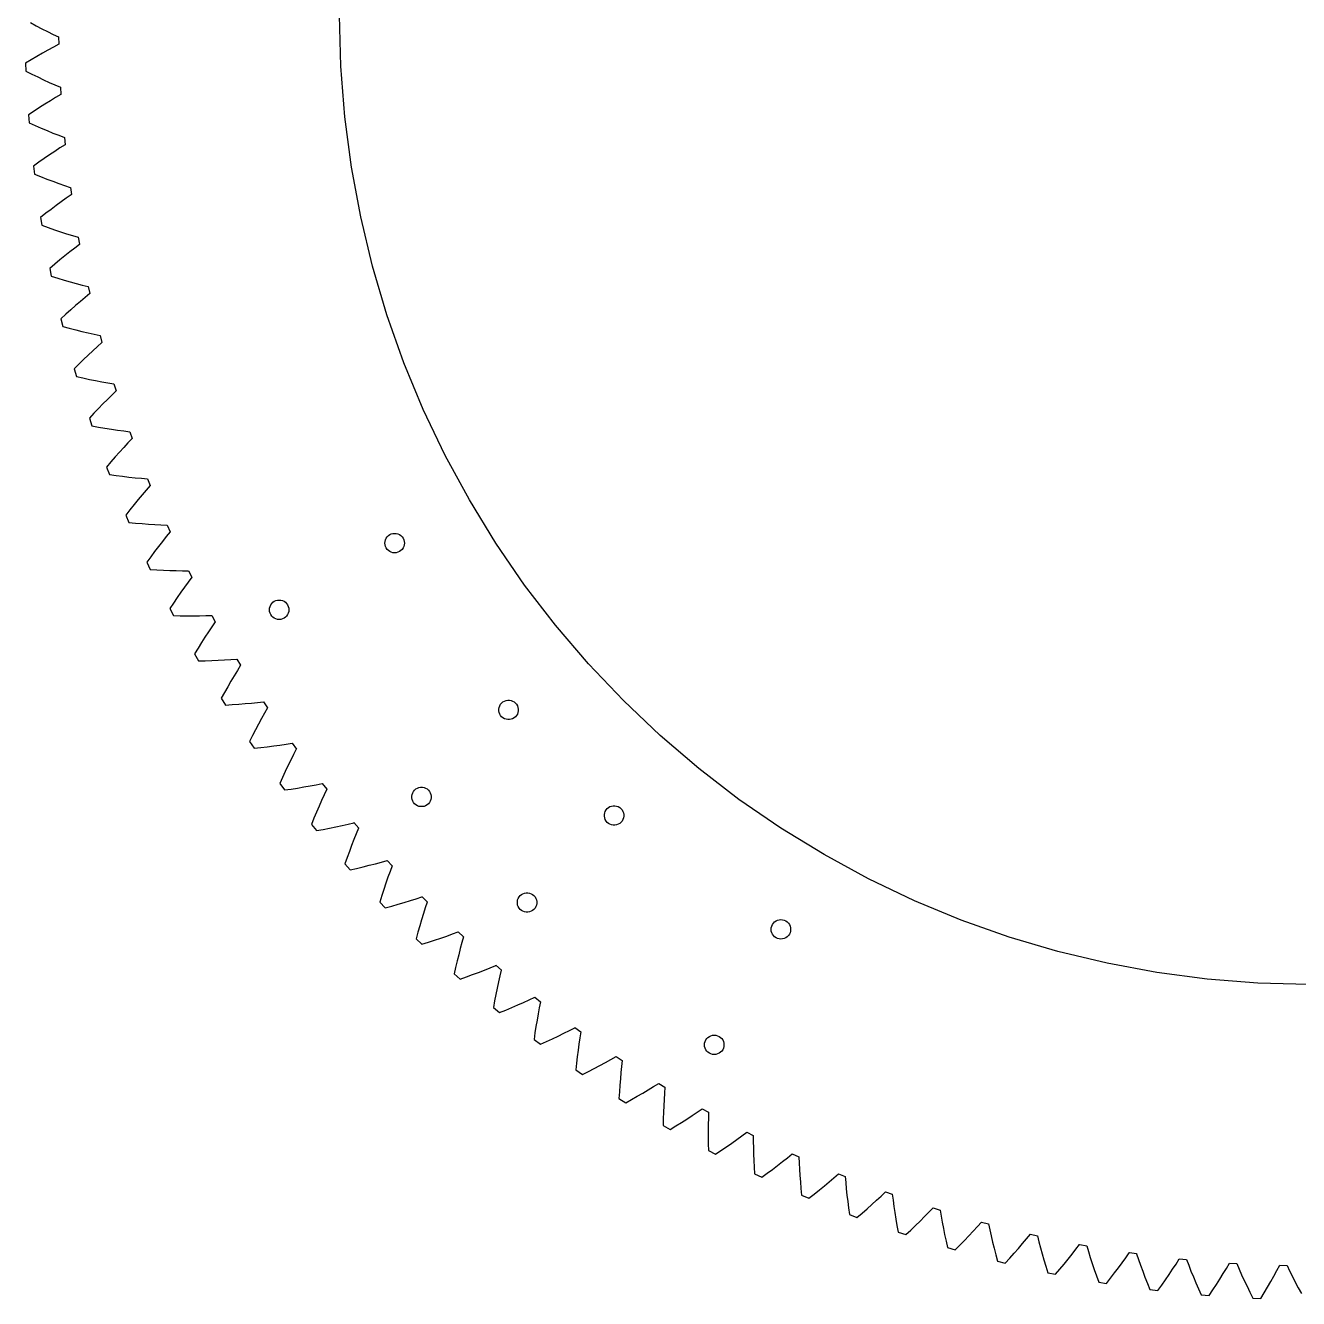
# Model space of a CAD drawing. Header units: metres. Extents: x -198 to 198, y -396 to 0.
# Drawn here: x -197.7 to -1.5, y -395.6 to -199.4 of the extents above; entities that cross this region are included whole.
import ezdxf

# ---------------------------------------------------------------- set-up
doc = ezdxf.new("R2010")
doc.units = ezdxf.units.M

msp = doc.modelspace()

# ---------------------------------------------------------------- linework, layer by layer
for p, q in [((-149.121, -205.671), (-149.326, -197.856)), ((-196.955, -198.968), (-196.063, -199.447)), ((-196.063, -199.447), (-195.183, -199.907)), ((-195.183, -199.907), (-194.317, -200.349)), ((-194.317, -200.349), (-193.463, -200.773)), ((-193.463, -200.773), (-192.623, -201.178)), ((-192.623, -201.178), (-192.614, -201.178)), ((-192.614, -201.178), (-192.592, -202.293)), ((-195.108, -203.666), (-195.968, -204.161)), ((-194.259, -203.19), (-195.108, -203.666)), ((-193.424, -202.732), (-194.259, -203.19)), ((-192.6, -202.293), (-193.424, -202.732)), ((-192.592, -202.293), (-192.6, -202.293)), ((-196.84, -204.676), (-197.724, -205.21)), ((-197.724, -205.21), (-197.675, -206.436)), ((-195.968, -204.161), (-196.84, -204.676)), ((-148.508, -213.465), (-149.121, -205.671)), ((-197.675, -206.436), (-196.751, -206.898)), ((-196.751, -206.898), (-195.84, -207.341)), ((-195.84, -207.341), (-194.942, -207.765)), ((-194.942, -207.765), (-194.059, -208.171)), ((-194.059, -208.171), (-193.189, -208.56)), ((-193.189, -208.56), (-192.333, -208.932)), ((-192.333, -208.932), (-192.324, -208.931)), ((-192.324, -208.931), (-192.257, -210.044)), ((-194.716, -211.517), (-195.555, -212.047)), ((-193.887, -211.007), (-194.716, -211.517)), ((-193.07, -210.516), (-193.887, -211.007)), ((-192.266, -210.045), (-193.07, -210.516)), ((-192.257, -210.044), (-192.266, -210.045)), ((-196.406, -212.596), (-197.268, -213.165)), ((-197.268, -213.165), (-197.169, -214.389)), ((-195.555, -212.047), (-196.406, -212.596)), ((-147.488, -221.216), (-148.508, -213.465)), ((-197.169, -214.389), (-196.227, -214.813)), ((-196.227, -214.813), (-195.299, -215.219)), ((-195.299, -215.219), (-194.385, -215.607)), ((-194.385, -215.607), (-193.486, -215.977)), ((-193.486, -215.977), (-192.601, -216.33)), ((-192.601, -216.33), (-191.731, -216.667)), ((-191.731, -216.667), (-191.722, -216.666)), ((-191.722, -216.666), (-191.61, -217.776)), ((-194.008, -219.347), (-194.825, -219.909)), ((-193.2, -218.804), (-194.008, -219.347)), ((-192.404, -218.28), (-193.2, -218.804)), ((-191.619, -217.776), (-192.404, -218.28)), ((-191.61, -217.776), (-191.619, -217.776)), ((-195.653, -220.493), (-196.491, -221.096)), ((-196.491, -221.096), (-196.343, -222.315)), ((-194.825, -219.909), (-195.653, -220.493)), ((-146.063, -228.903), (-147.488, -221.216)), ((-196.343, -222.315), (-195.385, -222.7)), ((-195.385, -222.7), (-194.442, -223.068)), ((-194.442, -223.068), (-193.513, -223.419)), ((-193.513, -223.419), (-192.599, -223.753)), ((-192.599, -223.753), (-191.701, -224.071)), ((-191.701, -224.071), (-190.818, -224.372)), ((-190.661, -225.476), (-191.426, -226.011)), ((-190.818, -224.372), (-190.809, -224.371)), ((-190.809, -224.371), (-190.653, -225.475)), ((-190.653, -225.475), (-190.661, -225.476)), ((-192.985, -227.141), (-193.779, -227.736)), ((-192.2, -226.566), (-192.985, -227.141)), ((-191.426, -226.011), (-192.2, -226.566)), ((-194.583, -228.352), (-195.396, -228.989)), ((-195.396, -228.989), (-195.199, -230.201)), ((-193.779, -227.736), (-194.583, -228.352)), ((-144.238, -236.505), (-146.063, -228.903)), ((-195.199, -230.201), (-194.226, -230.548)), ((-194.226, -230.548), (-193.269, -230.877)), ((-193.269, -230.877), (-192.327, -231.191)), ((-192.327, -231.191), (-191.4, -231.487)), ((-191.4, -231.487), (-190.49, -231.768)), ((-190.49, -231.768), (-189.596, -232.034)), ((-189.395, -233.131), (-190.137, -233.696)), ((-189.596, -232.034), (-189.587, -232.032)), ((-189.587, -232.032), (-189.386, -233.129)), ((-189.386, -233.129), (-189.395, -233.131)), ((-191.649, -234.888), (-192.419, -235.515)), ((-190.888, -234.282), (-191.649, -234.888)), ((-190.137, -233.696), (-190.888, -234.282)), ((-193.197, -236.163), (-193.984, -236.832)), ((-193.984, -236.832), (-193.738, -238.035)), ((-192.419, -235.515), (-193.197, -236.163)), ((-142.018, -244), (-144.238, -236.505)), ((-193.738, -238.035), (-192.752, -238.342)), ((-192.752, -238.342), (-191.782, -238.633)), ((-191.782, -238.633), (-190.829, -238.908)), ((-190.829, -238.908), (-189.891, -239.167)), ((-189.891, -239.167), (-188.97, -239.411)), ((-188.97, -239.411), (-188.066, -239.641)), ((-187.821, -240.728), (-188.539, -241.323)), ((-188.066, -239.641), (-188.057, -239.639)), ((-188.057, -239.639), (-187.812, -240.726)), ((-187.812, -240.726), (-187.821, -240.728)), ((-190.747, -243.232), (-191.498, -243.911)), ((-190.003, -242.575), (-190.747, -243.232)), ((-189.267, -241.939), (-190.003, -242.575)), ((-188.539, -241.323), (-189.267, -241.939)), ((-191.498, -243.911), (-192.257, -244.611)), ((-192.257, -244.611), (-191.963, -245.803)), ((-139.408, -251.37), (-142.018, -244)), ((-191.963, -245.803), (-190.966, -246.07)), ((-190.966, -246.07), (-189.985, -246.322)), ((-189.985, -246.322), (-189.021, -246.558)), ((-189.021, -246.558), (-188.074, -246.78)), ((-188.074, -246.78), (-187.143, -246.987)), ((-187.143, -246.987), (-186.231, -247.179)), ((-186.231, -247.179), (-186.222, -247.177)), ((-186.222, -247.177), (-185.933, -248.254)), ((-186.636, -248.88), (-187.338, -249.524)), ((-185.942, -248.256), (-186.636, -248.88)), ((-185.933, -248.254), (-185.942, -248.256)), ((-188.765, -250.876), (-189.488, -251.584)), ((-188.048, -250.189), (-188.765, -250.876)), ((-187.338, -249.524), (-188.048, -250.189)), ((-189.488, -251.584), (-190.219, -252.315)), ((-190.219, -252.315), (-189.877, -253.494)), ((-136.416, -258.593), (-139.408, -251.37)), ((-189.877, -253.494), (-188.87, -253.721)), ((-188.87, -253.721), (-187.879, -253.933)), ((-187.879, -253.933), (-186.906, -254.13)), ((-186.906, -254.13), (-185.951, -254.313)), ((-185.951, -254.313), (-185.013, -254.482)), ((-185.013, -254.482), (-184.094, -254.638)), ((-184.094, -254.638), (-184.085, -254.635)), ((-184.085, -254.635), (-183.753, -255.7)), ((-184.43, -256.353), (-185.106, -257.025)), ((-183.762, -255.703), (-184.43, -256.353)), ((-183.753, -255.7), (-183.762, -255.703)), ((-186.477, -258.434), (-187.171, -259.171)), ((-185.788, -257.719), (-186.477, -258.434)), ((-185.106, -257.025), (-185.788, -257.719)), ((-133.051, -265.649), (-136.416, -258.593)), ((-187.171, -259.171), (-187.872, -259.93)), ((-187.872, -259.93), (-187.483, -261.094)), ((-187.483, -261.094), (-186.467, -261.28)), ((-186.467, -261.28), (-185.469, -261.452)), ((-185.469, -261.452), (-184.489, -261.61)), ((-184.489, -261.61), (-183.527, -261.755)), ((-183.527, -261.755), (-182.583, -261.886)), ((-182.583, -261.886), (-181.658, -262.005)), ((-181.658, -262.005), (-181.649, -262.002)), ((-181.649, -262.002), (-181.275, -263.052)), ((-182.573, -264.431), (-183.227, -265.151)), ((-181.925, -263.732), (-182.573, -264.431)), ((-181.284, -263.055), (-181.925, -263.732)), ((-181.275, -263.052), (-181.284, -263.055)), ((-184.551, -266.658), (-185.22, -267.444)), ((-183.886, -265.893), (-184.551, -266.658)), ((-183.227, -265.151), (-183.886, -265.893)), ((-129.32, -272.519), (-133.051, -265.649)), ((-185.22, -267.444), (-184.784, -268.592)), ((-184.784, -268.592), (-183.762, -268.737)), ((-183.762, -268.737), (-182.758, -268.869)), ((-182.758, -268.869), (-181.772, -268.987)), ((-181.772, -268.987), (-180.805, -269.093)), ((-180.805, -269.093), (-179.857, -269.186)), ((-179.857, -269.186), (-178.928, -269.267)), ((-178.511, -270.302), (-179.125, -271.004)), ((-178.928, -269.267), (-178.919, -269.264)), ((-178.919, -269.264), (-178.503, -270.298)), ((-178.503, -270.298), (-178.511, -270.302)), ((-180.369, -272.474), (-180.998, -273.242)), ((-179.744, -271.728), (-180.369, -272.474)), ((-179.125, -271.004), (-179.744, -271.728)), ((-125.235, -279.185), (-129.32, -272.519)), ((-181.631, -274.033), (-182.267, -274.846)), ((-180.998, -273.242), (-181.631, -274.033)), ((-182.267, -274.846), (-181.786, -275.975)), ((-181.786, -275.975), (-180.759, -276.079)), ((-180.759, -276.079), (-179.75, -276.17)), ((-179.75, -276.17), (-178.761, -276.249)), ((-178.761, -276.249), (-177.79, -276.315)), ((-177.79, -276.315), (-176.839, -276.37)), ((-176.839, -276.37), (-175.907, -276.414)), ((-175.907, -276.414), (-175.899, -276.41)), ((-175.899, -276.41), (-175.441, -277.427)), ((-176.035, -278.157), (-176.624, -278.906)), ((-175.449, -277.431), (-176.035, -278.157)), ((-175.441, -277.427), (-175.449, -277.431)), ((-142.244, -278.654), (-142.133, -278.417)), ((-142.133, -278.417), (-141.983, -278.203)), ((-141.983, -278.203), (-141.798, -278.018)), ((-141.798, -278.018), (-141.584, -277.868)), ((-141.584, -277.868), (-141.347, -277.757)), ((-141.347, -277.757), (-141.094, -277.689)), ((-141.094, -277.689), (-140.834, -277.667)), ((-140.834, -277.667), (-140.574, -277.689)), ((-140.574, -277.689), (-140.321, -277.757)), ((-140.321, -277.757), (-140.084, -277.868)), ((-140.084, -277.868), (-139.87, -278.018)), ((-139.87, -278.018), (-139.685, -278.203)), ((-139.685, -278.203), (-139.535, -278.417)), ((-139.535, -278.417), (-139.424, -278.654)), ((-177.815, -280.469), (-178.416, -281.285)), ((-177.218, -279.677), (-177.815, -280.469)), ((-176.624, -278.906), (-177.218, -279.677)), ((-142.334, -279.167), (-142.311, -278.906)), ((-142.311, -279.427), (-142.334, -279.167)), ((-142.311, -278.906), (-142.244, -278.654)), ((-142.244, -279.68), (-142.311, -279.427)), ((-142.133, -279.917), (-142.244, -279.68)), ((-141.983, -280.131), (-142.133, -279.917)), ((-141.798, -280.316), (-141.983, -280.131)), ((-141.584, -280.466), (-141.798, -280.316)), ((-141.347, -280.576), (-141.584, -280.466)), ((-140.084, -280.466), (-140.321, -280.576)), ((-139.87, -280.316), (-140.084, -280.466)), ((-139.685, -280.131), (-139.87, -280.316)), ((-139.535, -279.917), (-139.685, -280.131)), ((-139.424, -279.68), (-139.535, -279.917)), ((-139.424, -278.654), (-139.357, -278.906)), ((-139.357, -279.427), (-139.424, -279.68)), ((-139.357, -278.906), (-139.334, -279.167)), ((-139.334, -279.167), (-139.357, -279.427)), ((-120.807, -285.628), (-125.235, -279.185)), ((-178.416, -281.285), (-179.02, -282.123)), ((-179.02, -282.123), (-178.493, -283.232)), ((-141.094, -280.644), (-141.347, -280.576)), ((-140.834, -280.667), (-141.094, -280.644)), ((-140.574, -280.644), (-140.834, -280.667)), ((-140.321, -280.576), (-140.574, -280.644)), ((-178.493, -283.232), (-177.463, -283.294)), ((-177.463, -283.294), (-176.451, -283.344)), ((-176.451, -283.344), (-175.459, -283.383)), ((-175.459, -283.383), (-174.487, -283.411)), ((-174.487, -283.411), (-173.534, -283.427)), ((-173.534, -283.427), (-172.601, -283.433)), ((-172.103, -284.431), (-172.658, -285.181)), ((-172.601, -283.433), (-172.593, -283.429)), ((-172.593, -283.429), (-172.095, -284.427)), ((-172.095, -284.427), (-172.103, -284.431)), ((-173.217, -285.952), (-173.78, -286.746)), ((-172.658, -285.181), (-173.217, -285.952)), ((-116.048, -291.83), (-120.807, -285.628)), ((-174.345, -287.562), (-174.912, -288.401)), ((-173.78, -286.746), (-174.345, -287.562)), ((-159.776, -288.475), (-159.591, -288.29)), ((-159.591, -288.29), (-159.377, -288.14)), ((-159.377, -288.14), (-159.14, -288.03)), ((-159.14, -288.03), (-158.887, -287.962)), ((-158.887, -287.962), (-158.627, -287.939)), ((-158.627, -287.939), (-158.366, -287.962)), ((-158.366, -287.962), (-158.113, -288.03)), ((-158.113, -288.03), (-157.877, -288.14)), ((-157.877, -288.14), (-157.662, -288.29)), ((-157.662, -288.29), (-157.477, -288.475)), ((-174.912, -288.401), (-175.481, -289.263)), ((-175.481, -289.263), (-174.911, -290.35)), ((-169.948, -290.345), (-169.015, -290.314)), ((-169.015, -290.314), (-169.007, -290.31)), ((-169.007, -290.31), (-168.469, -291.286)), ((-160.127, -289.439), (-160.104, -289.179)), ((-160.104, -289.7), (-160.127, -289.439)), ((-160.104, -289.179), (-160.036, -288.926)), ((-160.036, -289.952), (-160.104, -289.7)), ((-160.036, -288.926), (-159.926, -288.689)), ((-159.926, -290.189), (-160.036, -289.952)), ((-159.926, -288.689), (-159.776, -288.475)), ((-159.776, -290.403), (-159.926, -290.189)), ((-157.477, -288.475), (-157.327, -288.689)), ((-157.327, -290.189), (-157.477, -290.403)), ((-157.327, -288.689), (-157.217, -288.926)), ((-157.217, -289.952), (-157.327, -290.189)), ((-157.217, -288.926), (-157.149, -289.179)), ((-157.149, -289.7), (-157.217, -289.952)), ((-157.149, -289.179), (-157.127, -289.439)), ((-157.127, -289.439), (-157.149, -289.7)), ((-174.911, -290.35), (-173.878, -290.37)), ((-173.878, -290.37), (-172.866, -290.38)), ((-172.866, -290.38), (-171.873, -290.379)), ((-171.873, -290.379), (-170.9, -290.367)), ((-170.9, -290.367), (-169.948, -290.345)), ((-169.002, -292.062), (-169.53, -292.855)), ((-168.477, -291.291), (-169.002, -292.062)), ((-168.469, -291.286), (-168.477, -291.291)), ((-159.591, -290.588), (-159.776, -290.403)), ((-159.377, -290.738), (-159.591, -290.588)), ((-159.14, -290.849), (-159.377, -290.738)), ((-158.887, -290.916), (-159.14, -290.849)), ((-158.627, -290.939), (-158.887, -290.916)), ((-158.366, -290.916), (-158.627, -290.939)), ((-158.113, -290.849), (-158.366, -290.916)), ((-157.877, -290.738), (-158.113, -290.849)), ((-157.662, -290.588), (-157.877, -290.738)), ((-157.477, -290.403), (-157.662, -290.588)), ((-110.971, -297.775), (-116.048, -291.83)), ((-170.059, -293.671), (-170.591, -294.51)), ((-169.53, -292.855), (-170.059, -293.671)), ((-171.124, -295.371), (-171.658, -296.254)), ((-170.591, -294.51), (-171.124, -295.371)), ((-171.658, -296.254), (-171.045, -297.318)), ((-171.045, -297.318), (-170.012, -297.297)), ((-170.012, -297.297), (-169, -297.266)), ((-169, -297.266), (-168.008, -297.224)), ((-168.008, -297.224), (-167.037, -297.173)), ((-167.037, -297.173), (-166.086, -297.113)), ((-166.086, -297.113), (-165.155, -297.045)), ((-165.155, -297.045), (-165.148, -297.04)), ((-165.148, -297.04), (-164.571, -297.994)), ((-164.578, -297.999), (-165.072, -298.791)), ((-164.571, -297.994), (-164.578, -297.999)), ((-105.59, -303.446), (-110.971, -297.775)), ((-165.567, -299.605), (-166.063, -300.441)), ((-165.072, -298.791), (-165.567, -299.605)), ((-166.561, -301.3), (-167.059, -302.182)), ((-166.063, -300.441), (-166.561, -301.3)), ((-167.059, -302.182), (-167.557, -303.087)), ((-167.557, -303.087), (-166.901, -304.124)), ((-166.901, -304.124), (-165.87, -304.062)), ((-165.87, -304.062), (-164.86, -303.99)), ((-164.86, -303.99), (-163.871, -303.909)), ((-163.871, -303.909), (-162.902, -303.819)), ((-162.902, -303.819), (-161.954, -303.72)), ((-161.954, -303.72), (-161.027, -303.614)), ((-161.027, -303.614), (-161.02, -303.609)), ((-161.02, -303.609), (-160.405, -304.54)), ((-124.641, -304.24), (-124.51, -304.014)), ((-124.51, -304.014), (-124.342, -303.813)), ((-124.342, -303.813), (-124.142, -303.645)), ((-124.142, -303.645), (-123.915, -303.515)), ((-123.915, -303.515), (-123.67, -303.425)), ((-123.67, -303.425), (-123.412, -303.38)), ((-123.412, -303.38), (-123.151, -303.38)), ((-123.151, -303.38), (-122.893, -303.425)), ((-122.893, -303.425), (-122.647, -303.515)), ((-122.647, -303.515), (-122.421, -303.645)), ((-122.421, -303.645), (-122.221, -303.813)), ((-122.221, -303.813), (-122.053, -304.014)), ((-122.053, -304.014), (-121.922, -304.24)), ((-99.9187, -308.827), (-105.59, -303.446)), ((-160.874, -305.355), (-161.336, -306.189)), ((-160.413, -304.544), (-160.874, -305.355)), ((-160.405, -304.54), (-160.413, -304.544)), ((-124.776, -304.743), (-124.73, -304.486)), ((-124.776, -305.005), (-124.776, -304.743)), ((-124.73, -305.262), (-124.776, -305.005)), ((-124.73, -304.486), (-124.641, -304.24)), ((-124.641, -305.508), (-124.73, -305.262)), ((-124.51, -305.734), (-124.641, -305.508)), ((-124.342, -305.935), (-124.51, -305.734)), ((-124.142, -306.103), (-124.342, -305.935)), ((-122.221, -305.935), (-122.421, -306.103)), ((-122.053, -305.734), (-122.221, -305.935)), ((-121.922, -305.508), (-122.053, -305.734)), ((-121.922, -304.24), (-121.832, -304.486)), ((-121.832, -305.262), (-121.922, -305.508)), ((-121.832, -304.486), (-121.787, -304.743)), ((-121.787, -305.005), (-121.832, -305.262)), ((-121.787, -304.743), (-121.787, -305.005)), ((-162.261, -307.923), (-162.723, -308.824)), ((-161.798, -307.045), (-162.261, -307.923)), ((-161.336, -306.189), (-161.798, -307.045)), ((-123.915, -306.233), (-124.142, -306.103)), ((-123.67, -306.323), (-123.915, -306.233)), ((-123.412, -306.368), (-123.67, -306.323)), ((-123.151, -306.368), (-123.412, -306.368)), ((-122.893, -306.323), (-123.151, -306.368)), ((-122.647, -306.233), (-122.893, -306.323)), ((-122.421, -306.103), (-122.647, -306.233)), ((-162.723, -308.824), (-163.184, -309.748)), ((-163.184, -309.748), (-162.487, -310.758)), ((-93.974, -313.904), (-99.9187, -308.827)), ((-162.487, -310.758), (-161.459, -310.655)), ((-161.459, -310.655), (-160.453, -310.542)), ((-160.453, -310.542), (-159.467, -310.421)), ((-159.467, -310.421), (-158.503, -310.292)), ((-158.503, -310.292), (-157.56, -310.156)), ((-157.56, -310.156), (-156.638, -310.012)), ((-156.415, -311.746), (-156.843, -312.597)), ((-156.638, -310.012), (-156.631, -310.007)), ((-156.631, -310.007), (-155.979, -310.912)), ((-155.987, -310.917), (-156.415, -311.746)), ((-155.979, -310.912), (-155.987, -310.917)), ((-157.27, -313.471), (-157.697, -314.367)), ((-156.843, -312.597), (-157.27, -313.471)), ((-158.122, -315.286), (-158.546, -316.228)), ((-157.697, -314.367), (-158.122, -315.286)), ((-87.7717, -318.664), (-93.974, -313.904)), ((-158.546, -316.228), (-157.809, -317.21)), ((-157.809, -317.21), (-156.786, -317.064)), ((-156.786, -317.064), (-155.785, -316.911)), ((-155.785, -316.911), (-154.806, -316.751)), ((-154.806, -316.751), (-153.847, -316.583)), ((-153.847, -316.583), (-152.911, -316.409)), ((-152.911, -316.409), (-151.995, -316.229)), ((-151.995, -316.229), (-151.988, -316.223)), ((-151.988, -316.223), (-151.301, -317.101)), ((-151.308, -317.106), (-151.702, -317.952)), ((-151.301, -317.101), (-151.308, -317.106)), ((-138.144, -317.9), (-138.055, -317.654)), ((-138.055, -317.654), (-137.924, -317.427)), ((-137.924, -317.427), (-137.756, -317.227)), ((-137.756, -317.227), (-137.556, -317.059)), ((-137.556, -317.059), (-137.329, -316.928)), ((-137.329, -316.928), (-137.083, -316.839)), ((-137.083, -316.839), (-136.826, -316.794)), ((-136.826, -316.794), (-136.564, -316.794)), ((-136.564, -316.794), (-136.307, -316.839)), ((-136.307, -316.839), (-136.061, -316.928)), ((-136.061, -316.928), (-135.835, -317.059)), ((-135.835, -317.059), (-135.634, -317.227)), ((-135.634, -317.227), (-135.466, -317.427)), ((-135.466, -317.427), (-135.336, -317.654)), ((-135.336, -317.654), (-135.246, -317.9)), ((-152.487, -319.71), (-152.878, -320.623)), ((-152.095, -318.82), (-152.487, -319.71)), ((-151.702, -317.952), (-152.095, -318.82)), ((-138.189, -318.157), (-138.144, -317.9)), ((-138.189, -318.419), (-138.189, -318.157)), ((-138.144, -318.676), (-138.189, -318.419)), ((-138.055, -318.922), (-138.144, -318.676)), ((-137.924, -319.148), (-138.055, -318.922)), ((-137.756, -319.348), (-137.924, -319.148)), ((-137.556, -319.517), (-137.756, -319.348)), ((-137.329, -319.647), (-137.556, -319.517)), ((-137.083, -319.737), (-137.329, -319.647)), ((-136.826, -319.782), (-137.083, -319.737)), ((-136.307, -319.737), (-136.564, -319.782)), ((-136.061, -319.647), (-136.307, -319.737)), ((-135.835, -319.517), (-136.061, -319.647)), ((-135.634, -319.348), (-135.835, -319.517)), ((-135.466, -319.148), (-135.634, -319.348)), ((-135.336, -318.922), (-135.466, -319.148)), ((-135.246, -318.676), (-135.336, -318.922)), ((-135.246, -317.9), (-135.201, -318.157)), ((-135.201, -318.419), (-135.246, -318.676)), ((-135.201, -318.157), (-135.201, -318.419)), ((-107.652, -319.778), (-107.406, -319.689)), ((-107.406, -319.689), (-107.149, -319.643)), ((-107.149, -319.643), (-106.887, -319.643)), ((-106.887, -319.643), (-106.63, -319.689)), ((-106.63, -319.689), (-106.384, -319.778)), ((-81.3288, -323.092), (-87.7717, -318.664)), ((-153.266, -321.558), (-153.651, -322.516)), ((-152.878, -320.623), (-153.266, -321.558)), ((-136.564, -319.782), (-136.826, -319.782)), ((-108.512, -321.007), (-108.467, -320.749)), ((-108.512, -321.268), (-108.512, -321.007)), ((-108.467, -321.526), (-108.512, -321.268)), ((-108.467, -320.749), (-108.377, -320.504)), ((-108.377, -321.771), (-108.467, -321.526)), ((-108.377, -320.504), (-108.247, -320.277)), ((-108.247, -320.277), (-108.079, -320.077)), ((-108.079, -320.077), (-107.878, -319.909)), ((-107.878, -319.909), (-107.652, -319.778)), ((-106.384, -319.778), (-106.158, -319.909)), ((-106.158, -319.909), (-105.957, -320.077)), ((-105.957, -320.077), (-105.789, -320.277)), ((-105.789, -320.277), (-105.658, -320.504)), ((-105.658, -320.504), (-105.569, -320.749)), ((-105.569, -321.526), (-105.658, -321.771)), ((-105.569, -320.749), (-105.524, -321.007)), ((-105.524, -321.268), (-105.569, -321.526)), ((-105.524, -321.007), (-105.524, -321.268)), ((-153.651, -322.516), (-152.875, -323.467)), ((-152.875, -323.467), (-151.859, -323.281)), ((-151.859, -323.281), (-150.865, -323.088)), ((-150.865, -323.088), (-149.893, -322.888)), ((-149.893, -322.888), (-148.942, -322.682)), ((-148.942, -322.682), (-148.013, -322.47)), ((-148.013, -322.47), (-147.106, -322.253)), ((-147.106, -322.253), (-147.099, -322.247)), ((-147.099, -322.247), (-146.376, -323.096)), ((-146.383, -323.102), (-146.743, -323.963)), ((-146.376, -323.096), (-146.383, -323.102)), ((-108.247, -321.998), (-108.377, -321.771)), ((-108.079, -322.198), (-108.247, -321.998)), ((-107.878, -322.366), (-108.079, -322.198)), ((-107.652, -322.497), (-107.878, -322.366)), ((-107.406, -322.586), (-107.652, -322.497)), ((-107.149, -322.632), (-107.406, -322.586)), ((-106.887, -322.632), (-107.149, -322.632)), ((-106.63, -322.586), (-106.887, -322.632)), ((-106.384, -322.497), (-106.63, -322.586)), ((-106.158, -322.366), (-106.384, -322.497)), ((-105.957, -322.198), (-106.158, -322.366)), ((-105.789, -321.998), (-105.957, -322.198)), ((-105.658, -321.771), (-105.789, -321.998)), ((-74.6631, -327.176), (-81.3288, -323.092)), ((-147.101, -324.846), (-147.457, -325.751)), ((-146.743, -323.963), (-147.101, -324.846)), ((-147.81, -326.679), (-148.161, -327.629)), ((-147.457, -325.751), (-147.81, -326.679)), ((-67.7926, -330.907), (-74.6631, -327.176)), ((-148.161, -327.629), (-148.507, -328.602)), ((-148.507, -328.602), (-147.693, -329.521)), ((-147.693, -329.521), (-146.686, -329.294)), ((-146.686, -329.294), (-145.7, -329.061)), ((-145.7, -329.061), (-144.737, -328.822)), ((-144.737, -328.822), (-143.795, -328.578)), ((-143.795, -328.578), (-142.875, -328.329)), ((-142.875, -328.329), (-141.977, -328.075)), ((-141.977, -328.075), (-141.971, -328.069)), ((-141.971, -328.069), (-141.215, -328.889)), ((-141.221, -328.895), (-141.546, -329.769)), ((-141.215, -328.889), (-141.221, -328.895)), ((-141.869, -330.666), (-142.188, -331.585)), ((-141.546, -329.769), (-141.869, -330.666)), ((-60.7364, -334.272), (-67.7926, -330.907)), ((-142.815, -333.49), (-143.122, -334.476)), ((-142.503, -332.526), (-142.815, -333.49)), ((-142.188, -331.585), (-142.503, -332.526)), ((-121.66, -333.691), (-121.492, -333.491)), ((-121.492, -333.491), (-121.292, -333.323)), ((-121.292, -333.323), (-121.066, -333.192)), ((-121.066, -333.192), (-120.82, -333.102)), ((-120.82, -333.102), (-120.562, -333.057)), ((-120.562, -333.057), (-120.301, -333.057)), ((-120.301, -333.057), (-120.043, -333.102)), ((-120.043, -333.102), (-119.798, -333.192)), ((-119.798, -333.192), (-119.571, -333.323)), ((-119.571, -333.323), (-119.371, -333.491)), ((-119.371, -333.491), (-119.203, -333.691)), ((-143.122, -334.476), (-142.272, -335.361)), ((-142.272, -335.361), (-141.274, -335.094)), ((-141.274, -335.094), (-140.299, -334.821)), ((-140.299, -334.821), (-139.346, -334.544)), ((-139.346, -334.544), (-138.415, -334.262)), ((-138.415, -334.262), (-137.506, -333.976)), ((-137.506, -333.976), (-136.619, -333.687)), ((-136.619, -333.687), (-136.613, -333.68)), ((-136.613, -333.68), (-135.824, -334.469)), ((-136.12, -335.362), (-136.406, -336.271)), ((-135.83, -334.475), (-136.12, -335.362)), ((-135.824, -334.469), (-135.83, -334.475)), ((-121.926, -334.421), (-121.881, -334.163)), ((-121.926, -334.682), (-121.926, -334.421)), ((-121.881, -334.94), (-121.926, -334.682)), ((-121.881, -334.163), (-121.791, -333.917)), ((-121.791, -335.185), (-121.881, -334.94)), ((-121.791, -333.917), (-121.66, -333.691)), ((-121.66, -335.412), (-121.791, -335.185)), ((-121.492, -335.612), (-121.66, -335.412)), ((-119.203, -335.412), (-119.371, -335.612)), ((-119.203, -333.691), (-119.072, -333.917)), ((-119.072, -335.185), (-119.203, -335.412)), ((-119.072, -333.917), (-118.983, -334.163)), ((-118.983, -334.94), (-119.072, -335.185)), ((-118.983, -334.163), (-118.937, -334.421)), ((-118.937, -334.682), (-118.983, -334.94)), ((-118.937, -334.421), (-118.937, -334.682)), ((-53.5137, -337.264), (-60.7364, -334.272)), ((-136.688, -337.202), (-136.965, -338.155)), ((-136.406, -336.271), (-136.688, -337.202)), ((-121.292, -335.78), (-121.492, -335.612)), ((-121.066, -335.911), (-121.292, -335.78)), ((-120.82, -336), (-121.066, -335.911)), ((-120.562, -336.046), (-120.82, -336)), ((-120.301, -336.046), (-120.562, -336.046)), ((-120.043, -336), (-120.301, -336.046)), ((-119.798, -335.911), (-120.043, -336)), ((-119.571, -335.78), (-119.798, -335.911)), ((-119.371, -335.612), (-119.571, -335.78)), ((-82.2747, -337.541), (-82.0606, -337.391)), ((-82.0606, -337.391), (-81.8236, -337.281)), ((-81.8236, -337.281), (-81.571, -337.213)), ((-81.571, -337.213), (-81.3106, -337.19)), ((-81.3106, -337.19), (-81.0501, -337.213)), ((-81.0501, -337.213), (-80.7975, -337.281)), ((-80.7975, -337.281), (-80.5606, -337.391)), ((-80.5606, -337.391), (-80.3464, -337.541)), ((-46.1443, -339.874), (-53.5137, -337.264)), ((-137.238, -339.13), (-137.505, -340.128)), ((-136.965, -338.155), (-137.238, -339.13)), ((-131.913, -339.402), (-131.039, -339.077)), ((-131.039, -339.077), (-131.033, -339.071)), ((-131.033, -339.071), (-130.213, -339.827)), ((-82.8106, -338.69), (-82.7878, -338.43)), ((-82.7878, -338.951), (-82.8106, -338.69)), ((-82.7878, -338.43), (-82.7201, -338.177)), ((-82.7201, -339.203), (-82.7878, -338.951)), ((-82.7201, -338.177), (-82.6096, -337.94)), ((-82.6096, -339.44), (-82.7201, -339.203)), ((-82.6096, -337.94), (-82.4596, -337.726)), ((-82.4596, -337.726), (-82.2747, -337.541)), ((-80.3464, -337.541), (-80.1615, -337.726)), ((-80.1615, -337.726), (-80.0115, -337.94)), ((-80.0115, -337.94), (-79.901, -338.177)), ((-79.901, -339.203), (-80.0115, -339.44)), ((-79.901, -338.177), (-79.8334, -338.43)), ((-79.8334, -338.951), (-79.901, -339.203)), ((-79.8334, -338.43), (-79.8106, -338.69)), ((-79.8106, -338.69), (-79.8334, -338.951)), ((-137.505, -340.128), (-136.62, -340.978)), ((-136.62, -340.978), (-135.634, -340.671)), ((-135.634, -340.671), (-134.67, -340.359)), ((-134.67, -340.359), (-133.729, -340.044)), ((-133.729, -340.044), (-132.81, -339.725)), ((-132.81, -339.725), (-131.913, -339.402)), ((-130.473, -340.731), (-130.722, -341.651)), ((-130.219, -339.834), (-130.473, -340.731)), ((-130.213, -339.827), (-130.219, -339.834)), ((-82.4596, -339.654), (-82.6096, -339.44)), ((-82.2747, -339.839), (-82.4596, -339.654)), ((-82.0606, -339.989), (-82.2747, -339.839)), ((-81.8236, -340.1), (-82.0606, -339.989)), ((-81.571, -340.167), (-81.8236, -340.1)), ((-81.3106, -340.19), (-81.571, -340.167)), ((-81.0501, -340.167), (-81.3106, -340.19)), ((-80.7975, -340.1), (-81.0501, -340.167)), ((-80.5606, -339.989), (-80.7975, -340.1)), ((-80.3464, -339.839), (-80.5606, -339.989)), ((-80.1615, -339.654), (-80.3464, -339.839)), ((-80.0115, -339.44), (-80.1615, -339.654)), ((-38.6484, -342.094), (-46.1443, -339.874)), ((-130.966, -342.593), (-131.205, -343.556)), ((-130.722, -341.651), (-130.966, -342.593)), ((-31.0466, -343.919), (-38.6484, -342.094)), ((-131.438, -344.542), (-131.665, -345.549)), ((-131.205, -343.556), (-131.438, -344.542)), ((-127.895, -345.313), (-126.99, -344.957)), ((-126.99, -344.957), (-126.107, -344.599)), ((-126.107, -344.599), (-125.246, -344.239)), ((-125.246, -344.239), (-125.24, -344.233)), ((-125.24, -344.233), (-124.391, -344.955)), ((-124.397, -344.962), (-124.614, -345.869)), ((-124.391, -344.955), (-124.397, -344.962)), ((-23.3597, -345.344), (-31.0466, -343.919)), ((-131.665, -345.549), (-130.746, -346.363)), ((-130.746, -346.363), (-129.773, -346.017)), ((-129.773, -346.017), (-128.823, -345.667)), ((-128.823, -345.667), (-127.895, -345.313)), ((-124.826, -346.798), (-125.032, -347.749)), ((-124.614, -345.869), (-124.826, -346.798)), ((-15.6088, -346.364), (-23.3597, -345.344)), ((-7.81512, -346.978), (-15.6088, -346.364)), ((0, -347.182), (-7.81512, -346.978)), ((-125.232, -348.721), (-125.425, -349.715)), ((-125.032, -347.749), (-125.232, -348.721)), ((-120.096, -349.558), (-119.25, -349.164)), ((-119.25, -349.164), (-119.245, -349.157)), ((-119.245, -349.157), (-118.367, -349.844)), ((-125.425, -349.715), (-125.611, -350.731)), ((-125.611, -350.731), (-124.66, -351.507)), ((-124.66, -351.507), (-123.702, -351.122)), ((-123.702, -351.122), (-122.767, -350.734)), ((-122.767, -350.734), (-121.854, -350.344)), ((-121.854, -350.344), (-120.964, -349.951)), ((-120.964, -349.951), (-120.096, -349.558)), ((-118.553, -350.767), (-118.727, -351.704)), ((-118.372, -349.851), (-118.553, -350.767)), ((-118.367, -349.844), (-118.372, -349.851)), ((-118.895, -352.662), (-119.055, -353.641)), ((-118.727, -351.704), (-118.895, -352.662)), ((-119.208, -354.643), (-119.353, -355.665)), ((-119.055, -353.641), (-119.208, -354.643)), ((-115.615, -355.126), (-114.741, -354.699)), ((-114.741, -354.699), (-113.89, -354.271)), ((-113.89, -354.271), (-113.061, -353.843)), ((-113.061, -353.843), (-113.056, -353.836)), ((-113.056, -353.836), (-112.151, -354.487)), ((-112.156, -354.495), (-112.3, -355.416)), ((-112.151, -354.487), (-112.156, -354.495)), ((-92.3331, -355.184), (-92.0961, -355.073)), ((-92.0961, -355.073), (-91.8435, -355.005)), ((-91.8435, -355.005), (-91.5831, -354.983)), ((-91.5831, -354.983), (-91.3226, -355.005)), ((-91.3226, -355.005), (-91.07, -355.073)), ((-91.07, -355.073), (-90.8331, -355.184)), ((-119.353, -355.665), (-118.372, -356.402)), ((-118.372, -356.402), (-117.43, -355.979)), ((-117.43, -355.979), (-116.511, -355.553)), ((-116.511, -355.553), (-115.615, -355.126)), ((-112.436, -356.359), (-112.565, -357.324)), ((-112.3, -355.416), (-112.436, -356.359)), ((-93.0831, -356.483), (-93.0603, -356.222)), ((-93.0603, -356.743), (-93.0831, -356.483)), ((-93.0603, -356.222), (-92.9926, -355.97)), ((-92.9926, -356.996), (-93.0603, -356.743)), ((-92.9926, -355.97), (-92.8821, -355.733)), ((-92.8821, -357.233), (-92.9926, -356.996)), ((-92.8821, -355.733), (-92.7321, -355.518)), ((-92.7321, -355.518), (-92.5472, -355.334)), ((-92.5472, -355.334), (-92.3331, -355.184)), ((-90.8331, -355.184), (-90.6189, -355.334)), ((-90.6189, -355.334), (-90.434, -355.518)), ((-90.434, -355.518), (-90.284, -355.733)), ((-90.284, -355.733), (-90.1735, -355.97)), ((-90.1735, -356.996), (-90.284, -357.233)), ((-90.1735, -355.97), (-90.1059, -356.222)), ((-90.1059, -356.743), (-90.1735, -356.996)), ((-90.1059, -356.222), (-90.0831, -356.483)), ((-90.0831, -356.483), (-90.1059, -356.743)), ((-112.686, -358.309), (-112.799, -359.315)), ((-112.565, -357.324), (-112.686, -358.309)), ((-108.333, -359.192), (-107.499, -358.73)), ((-107.499, -358.73), (-106.688, -358.269)), ((-106.688, -358.269), (-106.683, -358.261)), ((-106.683, -358.261), (-105.753, -358.876)), ((-105.758, -358.884), (-105.864, -359.81)), ((-105.753, -358.876), (-105.758, -358.884)), ((-92.7321, -357.447), (-92.8821, -357.233)), ((-92.5472, -357.632), (-92.7321, -357.447)), ((-92.3331, -357.782), (-92.5472, -357.632)), ((-92.0961, -357.892), (-92.3331, -357.782)), ((-91.8435, -357.96), (-92.0961, -357.892)), ((-91.5831, -357.983), (-91.8435, -357.96)), ((-91.3226, -357.96), (-91.5831, -357.983)), ((-91.07, -357.892), (-91.3226, -357.96)), ((-90.8331, -357.782), (-91.07, -357.892)), ((-90.6189, -357.632), (-90.8331, -357.782)), ((-90.434, -357.447), (-90.6189, -357.632)), ((-90.284, -357.233), (-90.434, -357.447)), ((-112.799, -359.315), (-112.902, -360.343)), ((-112.902, -360.343), (-111.892, -361.04)), ((-111.892, -361.04), (-110.968, -360.579)), ((-110.968, -360.579), (-110.067, -360.117)), ((-110.067, -360.117), (-109.189, -359.654)), ((-109.189, -359.654), (-108.333, -359.192)), ((-105.963, -360.758), (-106.053, -361.727)), ((-105.864, -359.81), (-105.963, -360.758)), ((-106.134, -362.716), (-106.206, -363.726)), ((-106.053, -361.727), (-106.134, -362.716)), ((-101.749, -363.423), (-100.934, -362.928)), ((-100.934, -362.928), (-100.143, -362.435)), ((-100.143, -362.435), (-100.138, -362.427)), ((-100.138, -362.427), (-99.1838, -363.004)), ((-106.206, -363.726), (-106.268, -364.757)), ((-106.268, -364.757), (-105.231, -365.413)), ((-104.326, -364.915), (-103.444, -364.417)), ((-103.444, -364.417), (-102.585, -363.92)), ((-102.585, -363.92), (-101.749, -363.423)), ((-99.2572, -363.942), (-99.3173, -364.893)), ((-99.1884, -363.011), (-99.2572, -363.942)), ((-99.1838, -363.004), (-99.1884, -363.011)), ((-105.231, -365.413), (-104.326, -364.915)), ((-99.3682, -365.864), (-99.4095, -366.856)), ((-99.3173, -364.893), (-99.3682, -365.864)), ((-94.2058, -366.858), (-93.4345, -366.333)), ((-93.4345, -366.333), (-93.4302, -366.326)), ((-93.4302, -366.326), (-92.4535, -366.864)), ((-99.4407, -367.868), (-99.4614, -368.901)), ((-99.4095, -366.856), (-99.4407, -367.868)), ((-97.5146, -368.98), (-96.6536, -368.447)), ((-96.6536, -368.447), (-95.8152, -367.916)), ((-95.8152, -367.916), (-94.9993, -367.386)), ((-94.9993, -367.386), (-94.2058, -366.858)), ((-92.5109, -368.756), (-92.5226, -369.729)), ((-92.4891, -367.804), (-92.5109, -368.756)), ((-92.4578, -366.871), (-92.4891, -367.804)), ((-92.4535, -366.864), (-92.4578, -366.871)), ((-99.4614, -368.901), (-98.3983, -369.515)), ((-98.3983, -369.515), (-97.5146, -368.98)), ((-92.5226, -369.729), (-92.5239, -370.722)), ((-92.5239, -370.722), (-92.5143, -371.735)), ((-88.096, -371.073), (-87.3244, -370.514)), ((-87.3244, -370.514), (-86.5749, -369.959)), ((-86.5749, -369.959), (-86.5708, -369.951)), ((-86.5708, -369.951), (-85.5733, -370.449)), ((-85.5733, -370.449), (-85.5773, -370.457)), ((-85.5773, -370.457), (-85.571, -371.39)), ((-92.5143, -371.735), (-92.4935, -372.767)), ((-90.545, -372.768), (-89.7062, -372.201)), ((-89.7062, -372.201), (-88.8899, -371.636)), ((-88.8899, -371.636), (-88.096, -371.073)), ((-85.571, -371.39), (-85.5544, -372.343)), ((-85.5544, -372.343), (-85.5269, -373.315)), ((-92.4935, -372.767), (-91.4066, -373.337)), ((-91.4066, -373.337), (-90.545, -372.768)), ((-85.5269, -373.315), (-85.4883, -374.307)), ((-85.4883, -374.307), (-85.4379, -375.319)), ((-81.8204, -375.074), (-81.0498, -374.48)), ((-81.0498, -374.48), (-80.3013, -373.891)), ((-80.3013, -373.891), (-79.5748, -373.305)), ((-79.5748, -373.305), (-79.5711, -373.297)), ((-79.5711, -373.297), (-78.5543, -373.755)), ((-78.5543, -373.755), (-78.5579, -373.763)), ((-78.5579, -373.763), (-78.5141, -374.695)), ((-78.5141, -374.695), (-78.4591, -375.646)), ((-85.4379, -375.319), (-85.3755, -376.349)), ((-85.3755, -376.349), (-84.2665, -376.876)), ((-84.2665, -376.876), (-83.4286, -376.272)), ((-83.4286, -376.272), (-82.6133, -375.671)), ((-82.6133, -375.671), (-81.8204, -375.074)), ((-78.4591, -375.646), (-78.3925, -376.617)), ((-78.3925, -376.617), (-78.314, -377.606)), ((-73.148, -376.981), (-72.4456, -376.367)), ((-72.4456, -376.367), (-72.4422, -376.359)), ((-72.4422, -376.359), (-71.4078, -376.775)), ((-78.314, -377.606), (-78.2229, -378.615)), ((-78.2229, -378.615), (-78.119, -379.642)), ((-75.3864, -378.854), (-74.6182, -378.225)), ((-74.6182, -378.225), (-73.8721, -377.601)), ((-73.8721, -377.601), (-73.148, -376.981)), ((-71.4078, -376.775), (-71.4111, -376.784)), ((-71.4111, -376.784), (-71.3298, -377.713)), ((-71.3298, -377.713), (-71.2366, -378.661)), ((-78.119, -379.642), (-76.9898, -380.124)), ((-76.9898, -380.124), (-76.1768, -379.487)), ((-76.1768, -379.487), (-75.3864, -378.854)), ((-71.2366, -378.661), (-71.131, -379.628)), ((-71.131, -379.628), (-71.0126, -380.614)), ((-67.2949, -381.083), (-66.5746, -380.429)), ((-66.5746, -380.429), (-65.876, -379.781)), ((-65.876, -379.781), (-65.1989, -379.14)), ((-65.1989, -379.14), (-65.1959, -379.131)), ((-65.1959, -379.131), (-64.1456, -379.506)), ((-64.1456, -379.506), (-64.1485, -379.514)), ((-64.1485, -379.514), (-64.0299, -380.439)), ((-64.0299, -380.439), (-63.8985, -381.383)), ((-71.0126, -380.614), (-70.8811, -381.618)), ((-70.8811, -381.618), (-70.7359, -382.641)), ((-69.5882, -383.076), (-68.8015, -382.407)), ((-68.8015, -382.407), (-68.0372, -381.742)), ((-68.0372, -381.742), (-67.2949, -381.083)), ((-63.8985, -381.383), (-63.7541, -382.345)), ((-63.7541, -382.345), (-63.5961, -383.325)), ((-59.1692, -382.962), (-58.4972, -382.286)), ((-58.4972, -382.286), (-57.8465, -381.618)), ((-57.8465, -381.618), (-57.8438, -381.609)), ((-57.8438, -381.609), (-56.7793, -381.941)), ((-56.7793, -381.941), (-56.7819, -381.95)), ((-56.7819, -381.95), (-56.6261, -382.869)), ((-70.7359, -382.641), (-69.5882, -383.076)), ((-63.5961, -383.325), (-63.4242, -384.323)), ((-63.4242, -384.323), (-63.238, -385.339)), ((-61.3146, -385.027), (-60.5777, -384.333)), ((-60.5777, -384.333), (-59.8626, -383.644)), ((-59.8626, -383.644), (-59.1692, -382.962)), ((-56.6261, -382.869), (-56.4568, -383.807)), ((-56.4568, -383.807), (-56.2738, -384.763)), ((-51.6677, -385.194), (-51.0235, -384.492)), ((-51.0235, -384.492), (-50.4002, -383.798)), ((-50.4002, -383.798), (-50.3979, -383.79)), ((-50.3979, -383.79), (-49.3208, -384.078)), ((-49.3208, -384.078), (-49.3231, -384.087)), ((-49.3231, -384.087), (-49.1304, -385)), ((-63.238, -385.339), (-62.0737, -385.728)), ((-62.0737, -385.728), (-61.3146, -385.027)), ((-56.2738, -384.763), (-56.0765, -385.736)), ((-56.0765, -385.736), (-55.8645, -386.726)), ((-53.0199, -386.621), (-52.3331, -385.904)), ((-52.3331, -385.904), (-51.6677, -385.194)), ((-49.1304, -385), (-48.9236, -385.93)), ((-48.9236, -385.93), (-48.7021, -386.877)), ((-44.0825, -387.123), (-43.4671, -386.395)), ((-43.4671, -386.395), (-42.8722, -385.677)), ((-42.8722, -385.677), (-42.8702, -385.668)), ((-42.8702, -385.668), (-41.7825, -385.913)), ((-41.7825, -385.913), (-41.7844, -385.922)), ((-41.7844, -385.922), (-41.5551, -386.826)), ((-55.8645, -386.726), (-55.6376, -387.733)), ((-55.6376, -387.733), (-54.4585, -388.075)), ((-54.4585, -388.075), (-53.7282, -387.345)), ((-53.7282, -387.345), (-53.0199, -386.621)), ((-48.7021, -386.877), (-48.4659, -387.841)), ((-48.4659, -387.841), (-48.2142, -388.822)), ((-45.3761, -388.603), (-44.7187, -387.859)), ((-44.7187, -387.859), (-44.0825, -387.123)), ((-41.5551, -386.826), (-41.3109, -387.747)), ((-41.3109, -387.747), (-41.0516, -388.685)), ((-36.4257, -388.744), (-35.8401, -387.993)), ((-35.8401, -387.993), (-35.2747, -387.251)), ((-35.2747, -387.251), (-35.273, -387.242)), ((-35.273, -387.242), (-34.1763, -387.443)), ((-34.1763, -387.443), (-34.1779, -387.452)), ((-34.1779, -387.452), (-33.9123, -388.346)), ((-33.9123, -388.346), (-33.6313, -389.257)), ((-48.2142, -388.822), (-47.9469, -389.82)), ((-47.9469, -389.82), (-46.755, -390.113)), ((-46.755, -390.113), (-46.0547, -389.354)), ((-46.0547, -389.354), (-45.3761, -388.603)), ((-41.0516, -388.685), (-40.7766, -389.639)), ((-40.7766, -389.639), (-40.4857, -390.609)), ((-38.3065, -391.053), (-37.6587, -390.275)), ((-37.6587, -390.275), (-37.0318, -389.505)), ((-37.0318, -389.505), (-36.4257, -388.744)), ((-33.6313, -389.257), (-33.3344, -390.183)), ((-33.3344, -390.183), (-33.0212, -391.125)), ((-29.2849, -390.841), (-28.7099, -390.056)), ((-28.7099, -390.056), (-28.155, -389.282)), ((-28.155, -389.282), (-27.6199, -388.518)), ((-27.6199, -388.518), (-27.6186, -388.509)), ((-27.6186, -388.509), (-26.5147, -388.665)), ((-26.5147, -388.665), (-26.5159, -388.674)), ((-26.5159, -388.674), (-26.2146, -389.557)), ((-26.2146, -389.557), (-25.8971, -390.455)), ((-20.9475, -391.056), (-20.4242, -390.26)), ((-20.4242, -390.26), (-19.9203, -389.475)), ((-19.9203, -389.475), (-19.9194, -389.466)), ((-19.9194, -389.466), (-18.81, -389.578)), ((-18.81, -389.578), (-18.8109, -389.587)), ((-18.8109, -389.587), (-18.4743, -390.457)), ((-12.6603, -390.926), (-12.1885, -390.122)), ((-12.1885, -390.122), (-12.1879, -390.113)), ((-12.1879, -390.113), (-11.0749, -390.18)), ((-11.0749, -390.18), (-11.0754, -390.189)), ((-11.0754, -390.189), (-10.704, -391.045)), ((-40.4857, -390.609), (-40.1784, -391.594)), ((-40.1784, -391.594), (-38.9757, -391.84)), ((-38.9757, -391.84), (-38.3065, -391.053)), ((-33.0212, -391.125), (-32.6915, -392.082)), ((-32.6915, -392.082), (-32.3447, -393.055)), ((-30.4962, -392.439), (-29.8802, -391.635)), ((-29.8802, -391.635), (-29.2849, -390.841)), ((-25.8971, -390.455), (-25.5631, -391.369)), ((-25.5631, -391.369), (-25.2123, -392.298)), ((-25.2123, -392.298), (-24.8443, -393.241)), ((-22.0533, -392.681), (-21.4904, -391.864)), ((-21.4904, -391.864), (-20.9475, -391.056)), ((-18.4743, -390.457), (-18.1209, -391.342)), ((-18.1209, -391.342), (-17.7504, -392.242)), ((-17.7504, -392.242), (-17.3625, -393.155)), ((-13.6611, -392.572), (-13.1511, -391.743)), ((-13.1511, -391.743), (-12.6603, -390.926)), ((-10.704, -391.045), (-10.3153, -391.915)), ((-10.3153, -391.915), (-9.90891, -392.799)), ((-5.80957, -392.964), (-5.33337, -392.116)), ((-5.33337, -392.116), (-4.87592, -391.28)), ((-4.87592, -391.28), (-4.43684, -390.457)), ((-4.43684, -390.457), (-4.43665, -390.448)), ((-4.43665, -390.448), (-3.32182, -390.47)), ((-3.32182, -390.47), (-3.32199, -390.479)), ((-3.32199, -390.479), (-2.91643, -391.319)), ((-2.91643, -391.319), (-2.49298, -392.173)), ((-2.49298, -392.173), (-2.05132, -393.039)), ((-32.3447, -393.055), (-31.1331, -393.252)), ((-31.1331, -393.252), (-30.4962, -392.439)), ((-24.8443, -393.241), (-24.4586, -394.199)), ((-24.4586, -394.199), (-23.2401, -394.347)), ((-23.2401, -394.347), (-22.6364, -393.509)), ((-22.6364, -393.509), (-22.0533, -392.681)), ((-17.3625, -393.155), (-16.9568, -394.083)), ((-16.9568, -394.083), (-16.5329, -395.025)), ((-15.3093, -395.124), (-14.7399, -394.262)), ((-14.7399, -394.262), (-14.1906, -393.411)), ((-14.1906, -393.411), (-13.6611, -392.572)), ((-9.90891, -392.799), (-9.4845, -393.696)), ((-9.4845, -393.696), (-9.04172, -394.607)), ((-6.81944, -394.696), (-6.30482, -393.824)), ((-6.30482, -393.824), (-5.80957, -392.964)), ((-2.05132, -393.039), (-1.59113, -393.919)), ((-1.59113, -393.919), (-1.11205, -394.811)), ((-16.5329, -395.025), (-15.3093, -395.124)), ((-9.04172, -394.607), (-8.58026, -395.531)), ((-8.58026, -395.531), (-7.35374, -395.58)), ((-7.35374, -395.58), (-6.81944, -394.696))]:
    msp.add_line(p, q)

doc.saveas('drawing.dxf')
